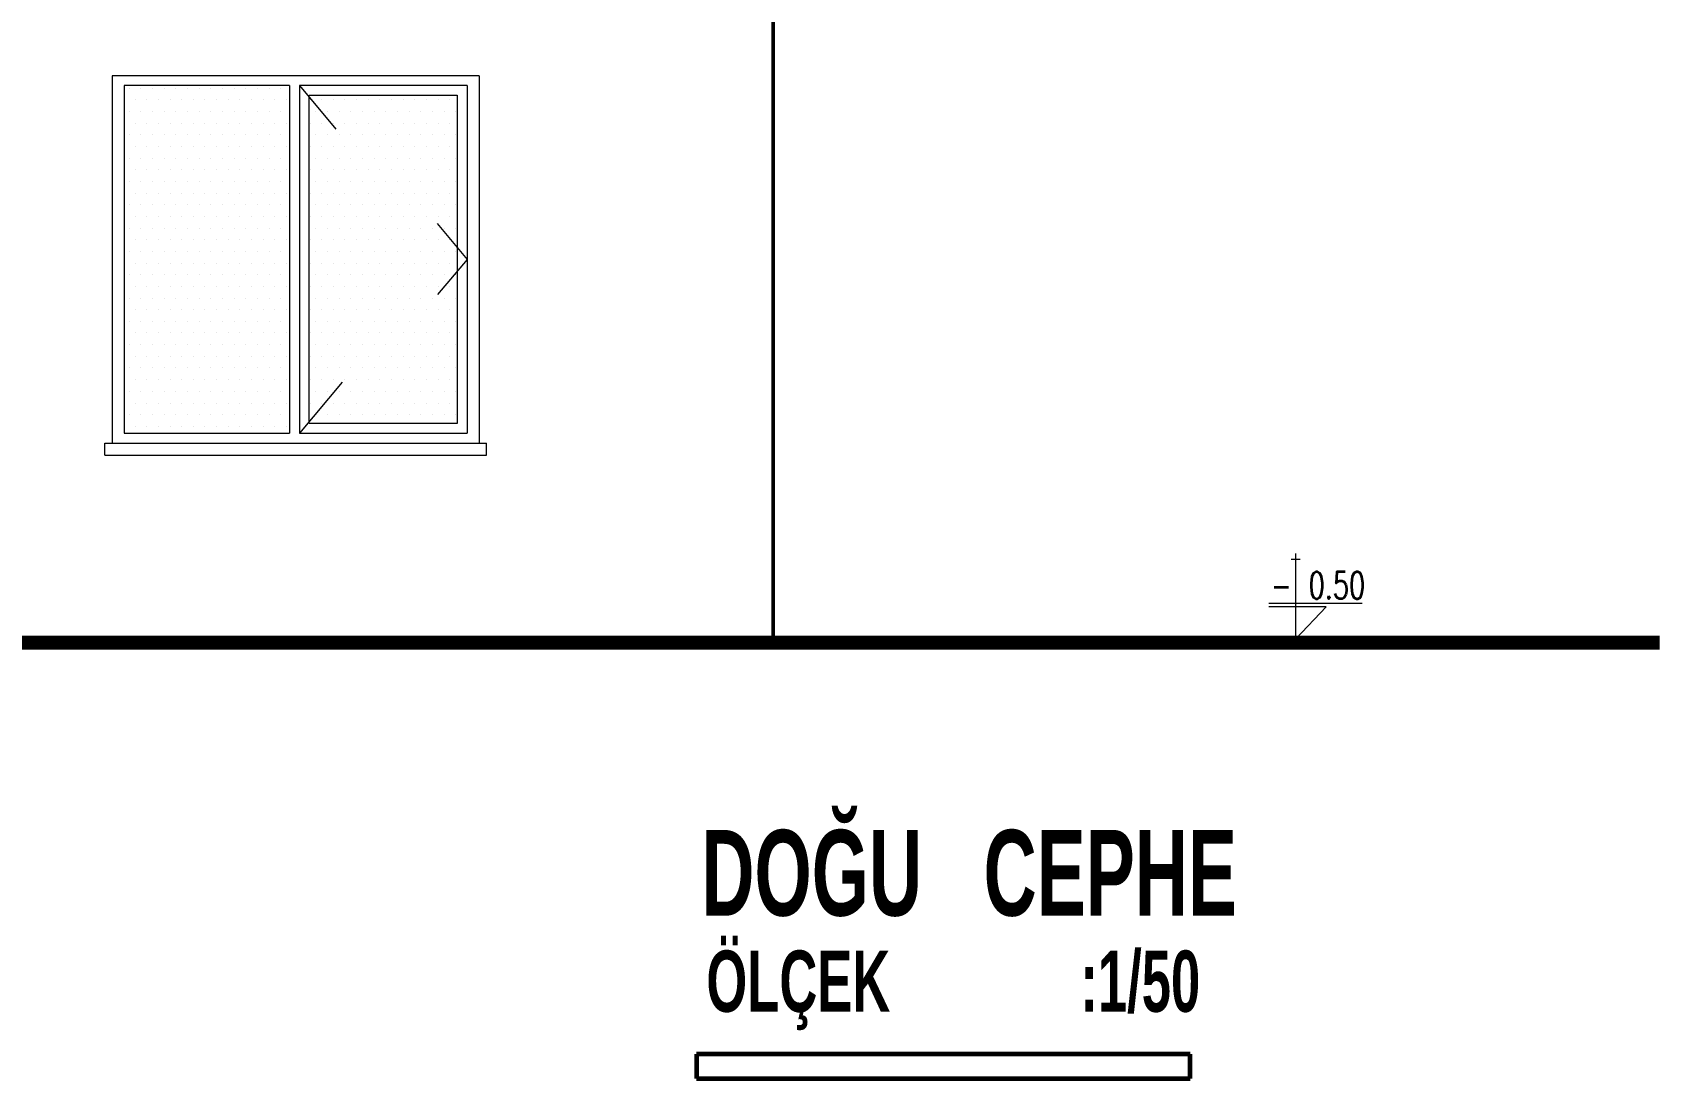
# Model space of a CAD drawing. Header units: millimetres. Extents: x 2016.56 to 2021.8, y 13721.83 to 13722.48.
# Drawn here: x 2020.6971 to 2020.83, y 13721.889 to 13721.9745 of the extents above; entities that cross this region are included whole.
import ezdxf

# ---------------------------------------------------------------- set-up
doc = ezdxf.new("R2010")
doc.units = ezdxf.units.MM
doc.linetypes.add('HIDDEN', pattern=[0.375, 0.25, -0.125])
doc.layers.get('0').update_dxf_attribs({"lineweight": 20})
for name, color, linetype, lineweight in [('0.5', 200, 'Continuous', 50), ('1.2', 120, 'Continuous', 120), ('DUVAR', 4, 'Continuous', 40), ('kolon', 5, 'Continuous', 60), ('TEFRİŞ', 11, 'Continuous', 9), ('TEXT', 7, 'Continuous', 20)]:
    doc.layers.add(name, color=color, linetype=linetype, lineweight=lineweight)
doc.styles.get("Standard").update_dxf_attribs({"font": 'txt.shx', "width": 0.7, "height": 11})
doc.styles.add('style1', font='swisscbo.ttf', dxfattribs={"width": 0.75, "height": 11})

msp = doc.modelspace()

# ---------------------------------------------------------------- linework, layer by layer
for p, q in [((2020.7036, 13721.97094), (2020.7036, 13721.94094)), ((2020.7336, 13721.97094), (2020.7036, 13721.97094)), ((2020.7336, 13721.97094), (2020.7336, 13721.94094)), ((2020.7181, 13721.97014), (2020.7046, 13721.97014)), ((2020.7046, 13721.97014), (2020.7046, 13721.94174)), ((2020.7181, 13721.97014), (2020.7181, 13721.94174)), ((2020.7326, 13721.97014), (2020.7189, 13721.97014)), ((2020.7189, 13721.97014), (2020.7189, 13721.94174)), ((2020.7197, 13721.96934), (2020.7318, 13721.96934)), ((2020.7197, 13721.94254), (2020.7197, 13721.96934)), ((2020.7318, 13721.96934), (2020.7318, 13721.94254)), ((2020.7326, 13721.97014), (2020.7326, 13721.94174)), ((2020.7318, 13721.94254), (2020.7197, 13721.94254)), ((2020.7046, 13721.94174), (2020.7181, 13721.94174)), ((2020.7189, 13721.94174), (2020.7326, 13721.94174)), ((2020.703, 13721.94094), (2020.7342, 13721.94094)), ((2020.703, 13721.93994), (2020.703, 13721.94094)), ((2020.703, 13721.93994), (2020.7342, 13721.93994)), ((2020.7342, 13721.93994), (2020.7342, 13721.94094))]:
    msp.add_line(p, q)
at = {"layer": '0.5'}
msp.add_line((2020.7576, 13722.39774), (2020.7576, 13721.92494), dxfattribs=at)
at = {"layer": '1.2'}
for p, q in [((2020.38872, 13721.92494), (2020.83002, 13721.92494)), ((2020.38872, 13721.92484), (2020.83002, 13721.92484)), ((2020.38872, 13721.92474), (2020.83002, 13721.92474)), ((2020.38872, 13721.92464), (2020.83002, 13721.92464)), ((2020.38872, 13721.92454), (2020.83002, 13721.92454)), ((2020.38872, 13721.92444), (2020.83002, 13721.92444)), ((2020.38872, 13721.92434), (2020.83002, 13721.92434))]:
    msp.add_line(p, q, dxfattribs=at)
at = {"layer": 'DUVAR'}
for p, q in [((2020.705, 13721.96993), (2020.705, 13721.96993)), ((2020.70595, 13721.96993), (2020.70595, 13721.96993)), ((2020.70691, 13721.96993), (2020.70691, 13721.96993)), ((2020.70786, 13721.96993), (2020.70786, 13721.96993)), ((2020.70881, 13721.96993), (2020.70881, 13721.96993)), ((2020.70976, 13721.96993), (2020.70976, 13721.96993)), ((2020.71072, 13721.96993), (2020.71072, 13721.96993)), ((2020.71167, 13721.96993), (2020.71167, 13721.96993)), ((2020.71262, 13721.96993), (2020.71262, 13721.96993)), ((2020.71357, 13721.96993), (2020.71357, 13721.96993)), ((2020.71453, 13721.96993), (2020.71453, 13721.96993)), ((2020.71548, 13721.96993), (2020.71548, 13721.96993)), ((2020.71643, 13721.96993), (2020.71643, 13721.96993)), ((2020.71738, 13721.96993), (2020.71738, 13721.96993)), ((2020.705, 13721.96802), (2020.705, 13721.96802)), ((2020.70548, 13721.96898), (2020.70548, 13721.96898)), ((2020.70595, 13721.96802), (2020.70595, 13721.96802)), ((2020.70643, 13721.96898), (2020.70643, 13721.96898)), ((2020.70691, 13721.96802), (2020.70691, 13721.96802)), ((2020.70738, 13721.96898), (2020.70738, 13721.96898)), ((2020.70786, 13721.96802), (2020.70786, 13721.96802)), ((2020.70834, 13721.96898), (2020.70834, 13721.96898)), ((2020.70881, 13721.96802), (2020.70881, 13721.96802)), ((2020.70929, 13721.96898), (2020.70929, 13721.96898)), ((2020.70976, 13721.96802), (2020.70976, 13721.96802)), ((2020.71024, 13721.96898), (2020.71024, 13721.96898)), ((2020.71072, 13721.96802), (2020.71072, 13721.96802)), ((2020.71119, 13721.96898), (2020.71119, 13721.96898)), ((2020.71167, 13721.96802), (2020.71167, 13721.96802)), ((2020.71215, 13721.96898), (2020.71215, 13721.96898)), ((2020.71262, 13721.96802), (2020.71262, 13721.96802)), ((2020.7131, 13721.96898), (2020.7131, 13721.96898)), ((2020.71357, 13721.96802), (2020.71357, 13721.96802)), ((2020.71405, 13721.96898), (2020.71405, 13721.96898)), ((2020.71453, 13721.96802), (2020.71453, 13721.96802)), ((2020.715, 13721.96898), (2020.715, 13721.96898)), ((2020.71548, 13721.96802), (2020.71548, 13721.96802)), ((2020.71596, 13721.96898), (2020.71596, 13721.96898)), ((2020.71643, 13721.96802), (2020.71643, 13721.96802)), ((2020.71691, 13721.96898), (2020.71691, 13721.96898)), ((2020.71738, 13721.96802), (2020.71738, 13721.96802)), ((2020.71786, 13721.96898), (2020.71786, 13721.96898)), ((2020.71977, 13721.96898), (2020.71977, 13721.96898)), ((2020.72024, 13721.96802), (2020.72024, 13721.96802)), ((2020.72072, 13721.96898), (2020.72072, 13721.96898)), ((2020.72119, 13721.96802), (2020.72119, 13721.96802)), ((2020.72167, 13721.96898), (2020.72167, 13721.96898)), ((2020.72215, 13721.96802), (2020.72215, 13721.96802)), ((2020.72262, 13721.96898), (2020.72262, 13721.96898)), ((2020.7231, 13721.96802), (2020.7231, 13721.96802)), ((2020.72358, 13721.96898), (2020.72358, 13721.96898)), ((2020.72405, 13721.96802), (2020.72405, 13721.96802)), ((2020.72453, 13721.96898), (2020.72453, 13721.96898)), ((2020.725, 13721.96802), (2020.725, 13721.96802)), ((2020.72548, 13721.96898), (2020.72548, 13721.96898)), ((2020.72596, 13721.96802), (2020.72596, 13721.96802)), ((2020.72643, 13721.96898), (2020.72643, 13721.96898)), ((2020.72691, 13721.96802), (2020.72691, 13721.96802)), ((2020.72739, 13721.96898), (2020.72739, 13721.96898)), ((2020.72786, 13721.96802), (2020.72786, 13721.96802)), ((2020.72834, 13721.96898), (2020.72834, 13721.96898)), ((2020.72881, 13721.96802), (2020.72881, 13721.96802)), ((2020.72929, 13721.96898), (2020.72929, 13721.96898)), ((2020.72977, 13721.96802), (2020.72977, 13721.96802)), ((2020.73024, 13721.96898), (2020.73024, 13721.96898)), ((2020.73072, 13721.96802), (2020.73072, 13721.96802)), ((2020.7312, 13721.96898), (2020.7312, 13721.96898)), ((2020.73167, 13721.96802), (2020.73167, 13721.96802)), ((2020.70548, 13721.96707), (2020.70548, 13721.96707)), ((2020.70643, 13721.96707), (2020.70643, 13721.96707)), ((2020.70738, 13721.96707), (2020.70738, 13721.96707)), ((2020.70834, 13721.96707), (2020.70834, 13721.96707)), ((2020.70929, 13721.96707), (2020.70929, 13721.96707)), ((2020.71024, 13721.96707), (2020.71024, 13721.96707)), ((2020.71119, 13721.96707), (2020.71119, 13721.96707)), ((2020.71215, 13721.96707), (2020.71215, 13721.96707)), ((2020.7131, 13721.96707), (2020.7131, 13721.96707)), ((2020.71405, 13721.96707), (2020.71405, 13721.96707)), ((2020.715, 13721.96707), (2020.715, 13721.96707)), ((2020.71596, 13721.96707), (2020.71596, 13721.96707)), ((2020.71691, 13721.96707), (2020.71691, 13721.96707)), ((2020.71786, 13721.96707), (2020.71786, 13721.96707)), ((2020.71977, 13721.96707), (2020.71977, 13721.96707)), ((2020.72072, 13721.96707), (2020.72072, 13721.96707)), ((2020.72167, 13721.96707), (2020.72167, 13721.96707)), ((2020.72262, 13721.96707), (2020.72262, 13721.96707)), ((2020.72358, 13721.96707), (2020.72358, 13721.96707)), ((2020.72453, 13721.96707), (2020.72453, 13721.96707)), ((2020.72548, 13721.96707), (2020.72548, 13721.96707)), ((2020.72643, 13721.96707), (2020.72643, 13721.96707)), ((2020.72739, 13721.96707), (2020.72739, 13721.96707)), ((2020.72834, 13721.96707), (2020.72834, 13721.96707)), ((2020.72929, 13721.96707), (2020.72929, 13721.96707)), ((2020.73024, 13721.96707), (2020.73024, 13721.96707)), ((2020.7312, 13721.96707), (2020.7312, 13721.96707)), ((2020.705, 13721.96612), (2020.705, 13721.96612)), ((2020.70548, 13721.96517), (2020.70548, 13721.96517)), ((2020.70595, 13721.96612), (2020.70595, 13721.96612)), ((2020.70643, 13721.96517), (2020.70643, 13721.96517)), ((2020.70691, 13721.96612), (2020.70691, 13721.96612)), ((2020.70738, 13721.96517), (2020.70738, 13721.96517)), ((2020.70786, 13721.96612), (2020.70786, 13721.96612)), ((2020.70834, 13721.96517), (2020.70834, 13721.96517)), ((2020.70881, 13721.96612), (2020.70881, 13721.96612)), ((2020.70929, 13721.96517), (2020.70929, 13721.96517)), ((2020.70976, 13721.96612), (2020.70976, 13721.96612)), ((2020.71024, 13721.96517), (2020.71024, 13721.96517)), ((2020.71072, 13721.96612), (2020.71072, 13721.96612)), ((2020.71119, 13721.96517), (2020.71119, 13721.96517)), ((2020.71167, 13721.96612), (2020.71167, 13721.96612)), ((2020.71215, 13721.96517), (2020.71215, 13721.96517)), ((2020.71262, 13721.96612), (2020.71262, 13721.96612)), ((2020.7131, 13721.96517), (2020.7131, 13721.96517)), ((2020.71357, 13721.96612), (2020.71357, 13721.96612)), ((2020.71405, 13721.96517), (2020.71405, 13721.96517)), ((2020.71453, 13721.96612), (2020.71453, 13721.96612)), ((2020.715, 13721.96517), (2020.715, 13721.96517)), ((2020.71548, 13721.96612), (2020.71548, 13721.96612)), ((2020.71596, 13721.96517), (2020.71596, 13721.96517)), ((2020.71643, 13721.96612), (2020.71643, 13721.96612)), ((2020.71691, 13721.96517), (2020.71691, 13721.96517)), ((2020.71738, 13721.96612), (2020.71738, 13721.96612)), ((2020.71786, 13721.96517), (2020.71786, 13721.96517)), ((2020.71977, 13721.96517), (2020.71977, 13721.96517)), ((2020.72024, 13721.96612), (2020.72024, 13721.96612)), ((2020.72072, 13721.96517), (2020.72072, 13721.96517)), ((2020.72119, 13721.96612), (2020.72119, 13721.96612)), ((2020.72167, 13721.96517), (2020.72167, 13721.96517)), ((2020.72215, 13721.96612), (2020.72215, 13721.96612)), ((2020.72262, 13721.96517), (2020.72262, 13721.96517)), ((2020.7231, 13721.96612), (2020.7231, 13721.96612)), ((2020.72358, 13721.96517), (2020.72358, 13721.96517)), ((2020.72405, 13721.96612), (2020.72405, 13721.96612)), ((2020.72453, 13721.96517), (2020.72453, 13721.96517)), ((2020.725, 13721.96612), (2020.725, 13721.96612)), ((2020.72548, 13721.96517), (2020.72548, 13721.96517)), ((2020.72596, 13721.96612), (2020.72596, 13721.96612)), ((2020.72643, 13721.96517), (2020.72643, 13721.96517)), ((2020.72691, 13721.96612), (2020.72691, 13721.96612)), ((2020.72739, 13721.96517), (2020.72739, 13721.96517)), ((2020.72786, 13721.96612), (2020.72786, 13721.96612)), ((2020.72834, 13721.96517), (2020.72834, 13721.96517)), ((2020.72881, 13721.96612), (2020.72881, 13721.96612)), ((2020.72929, 13721.96517), (2020.72929, 13721.96517)), ((2020.72977, 13721.96612), (2020.72977, 13721.96612)), ((2020.73024, 13721.96517), (2020.73024, 13721.96517)), ((2020.73072, 13721.96612), (2020.73072, 13721.96612)), ((2020.7312, 13721.96517), (2020.7312, 13721.96517)), ((2020.73167, 13721.96612), (2020.73167, 13721.96612)), ((2020.705, 13721.96421), (2020.705, 13721.96421)), ((2020.70595, 13721.96421), (2020.70595, 13721.96421)), ((2020.70691, 13721.96421), (2020.70691, 13721.96421)), ((2020.70786, 13721.96421), (2020.70786, 13721.96421)), ((2020.70881, 13721.96421), (2020.70881, 13721.96421)), ((2020.70976, 13721.96421), (2020.70976, 13721.96421)), ((2020.71072, 13721.96421), (2020.71072, 13721.96421)), ((2020.71167, 13721.96421), (2020.71167, 13721.96421)), ((2020.71262, 13721.96421), (2020.71262, 13721.96421)), ((2020.71357, 13721.96421), (2020.71357, 13721.96421)), ((2020.71453, 13721.96421), (2020.71453, 13721.96421)), ((2020.71548, 13721.96421), (2020.71548, 13721.96421)), ((2020.71643, 13721.96421), (2020.71643, 13721.96421)), ((2020.71738, 13721.96421), (2020.71738, 13721.96421)), ((2020.72024, 13721.96421), (2020.72024, 13721.96421)), ((2020.72119, 13721.96421), (2020.72119, 13721.96421)), ((2020.72215, 13721.96421), (2020.72215, 13721.96421)), ((2020.7231, 13721.96421), (2020.7231, 13721.96421)), ((2020.72405, 13721.96421), (2020.72405, 13721.96421)), ((2020.725, 13721.96421), (2020.725, 13721.96421)), ((2020.72596, 13721.96421), (2020.72596, 13721.96421)), ((2020.72691, 13721.96421), (2020.72691, 13721.96421)), ((2020.72786, 13721.96421), (2020.72786, 13721.96421)), ((2020.72881, 13721.96421), (2020.72881, 13721.96421)), ((2020.72977, 13721.96421), (2020.72977, 13721.96421)), ((2020.73072, 13721.96421), (2020.73072, 13721.96421)), ((2020.73167, 13721.96421), (2020.73167, 13721.96421)), ((2020.70548, 13721.96326), (2020.70548, 13721.96326)), ((2020.70643, 13721.96326), (2020.70643, 13721.96326)), ((2020.70738, 13721.96326), (2020.70738, 13721.96326)), ((2020.70834, 13721.96326), (2020.70834, 13721.96326)), ((2020.70929, 13721.96326), (2020.70929, 13721.96326)), ((2020.71024, 13721.96326), (2020.71024, 13721.96326)), ((2020.71119, 13721.96326), (2020.71119, 13721.96326)), ((2020.71215, 13721.96326), (2020.71215, 13721.96326)), ((2020.7131, 13721.96326), (2020.7131, 13721.96326)), ((2020.71405, 13721.96326), (2020.71405, 13721.96326)), ((2020.715, 13721.96326), (2020.715, 13721.96326)), ((2020.71596, 13721.96326), (2020.71596, 13721.96326)), ((2020.71691, 13721.96326), (2020.71691, 13721.96326)), ((2020.71786, 13721.96326), (2020.71786, 13721.96326)), ((2020.71977, 13721.96326), (2020.71977, 13721.96326)), ((2020.72072, 13721.96326), (2020.72072, 13721.96326)), ((2020.72167, 13721.96326), (2020.72167, 13721.96326)), ((2020.72262, 13721.96326), (2020.72262, 13721.96326)), ((2020.72358, 13721.96326), (2020.72358, 13721.96326)), ((2020.72453, 13721.96326), (2020.72453, 13721.96326)), ((2020.72548, 13721.96326), (2020.72548, 13721.96326)), ((2020.72643, 13721.96326), (2020.72643, 13721.96326)), ((2020.72739, 13721.96326), (2020.72739, 13721.96326)), ((2020.72834, 13721.96326), (2020.72834, 13721.96326)), ((2020.72929, 13721.96326), (2020.72929, 13721.96326)), ((2020.73024, 13721.96326), (2020.73024, 13721.96326)), ((2020.7312, 13721.96326), (2020.7312, 13721.96326)), ((2020.705, 13721.96231), (2020.705, 13721.96231)), ((2020.70548, 13721.96136), (2020.70548, 13721.96136)), ((2020.70595, 13721.96231), (2020.70595, 13721.96231)), ((2020.70643, 13721.96136), (2020.70643, 13721.96136)), ((2020.70691, 13721.96231), (2020.70691, 13721.96231)), ((2020.70738, 13721.96136), (2020.70738, 13721.96136)), ((2020.70786, 13721.96231), (2020.70786, 13721.96231)), ((2020.70834, 13721.96136), (2020.70834, 13721.96136)), ((2020.70881, 13721.96231), (2020.70881, 13721.96231)), ((2020.70929, 13721.96136), (2020.70929, 13721.96136)), ((2020.70976, 13721.96231), (2020.70976, 13721.96231)), ((2020.71024, 13721.96136), (2020.71024, 13721.96136)), ((2020.71072, 13721.96231), (2020.71072, 13721.96231)), ((2020.71119, 13721.96136), (2020.71119, 13721.96136)), ((2020.71167, 13721.96231), (2020.71167, 13721.96231)), ((2020.71215, 13721.96136), (2020.71215, 13721.96136)), ((2020.71262, 13721.96231), (2020.71262, 13721.96231)), ((2020.7131, 13721.96136), (2020.7131, 13721.96136)), ((2020.71357, 13721.96231), (2020.71357, 13721.96231)), ((2020.71405, 13721.96136), (2020.71405, 13721.96136)), ((2020.71453, 13721.96231), (2020.71453, 13721.96231)), ((2020.715, 13721.96136), (2020.715, 13721.96136)), ((2020.71548, 13721.96231), (2020.71548, 13721.96231)), ((2020.71596, 13721.96136), (2020.71596, 13721.96136)), ((2020.71643, 13721.96231), (2020.71643, 13721.96231)), ((2020.71691, 13721.96136), (2020.71691, 13721.96136)), ((2020.71738, 13721.96231), (2020.71738, 13721.96231)), ((2020.71786, 13721.96136), (2020.71786, 13721.96136)), ((2020.71977, 13721.96136), (2020.71977, 13721.96136)), ((2020.72024, 13721.96231), (2020.72024, 13721.96231)), ((2020.72072, 13721.96136), (2020.72072, 13721.96136)), ((2020.72119, 13721.96231), (2020.72119, 13721.96231)), ((2020.72167, 13721.96136), (2020.72167, 13721.96136)), ((2020.72215, 13721.96231), (2020.72215, 13721.96231)), ((2020.72262, 13721.96136), (2020.72262, 13721.96136)), ((2020.7231, 13721.96231), (2020.7231, 13721.96231)), ((2020.72358, 13721.96136), (2020.72358, 13721.96136)), ((2020.72405, 13721.96231), (2020.72405, 13721.96231)), ((2020.72453, 13721.96136), (2020.72453, 13721.96136)), ((2020.725, 13721.96231), (2020.725, 13721.96231)), ((2020.72548, 13721.96136), (2020.72548, 13721.96136)), ((2020.72596, 13721.96231), (2020.72596, 13721.96231)), ((2020.72643, 13721.96136), (2020.72643, 13721.96136)), ((2020.72691, 13721.96231), (2020.72691, 13721.96231)), ((2020.72739, 13721.96136), (2020.72739, 13721.96136)), ((2020.72786, 13721.96231), (2020.72786, 13721.96231)), ((2020.72834, 13721.96136), (2020.72834, 13721.96136)), ((2020.72881, 13721.96231), (2020.72881, 13721.96231)), ((2020.72929, 13721.96136), (2020.72929, 13721.96136)), ((2020.72977, 13721.96231), (2020.72977, 13721.96231)), ((2020.73024, 13721.96136), (2020.73024, 13721.96136)), ((2020.73072, 13721.96231), (2020.73072, 13721.96231)), ((2020.7312, 13721.96136), (2020.7312, 13721.96136)), ((2020.73167, 13721.96231), (2020.73167, 13721.96231)), ((2020.705, 13721.9604), (2020.705, 13721.9604)), ((2020.70595, 13721.9604), (2020.70595, 13721.9604)), ((2020.70691, 13721.9604), (2020.70691, 13721.9604)), ((2020.70786, 13721.9604), (2020.70786, 13721.9604)), ((2020.70881, 13721.9604), (2020.70881, 13721.9604)), ((2020.70976, 13721.9604), (2020.70976, 13721.9604)), ((2020.71072, 13721.9604), (2020.71072, 13721.9604)), ((2020.71167, 13721.9604), (2020.71167, 13721.9604)), ((2020.71262, 13721.9604), (2020.71262, 13721.9604)), ((2020.71357, 13721.9604), (2020.71357, 13721.9604)), ((2020.71453, 13721.9604), (2020.71453, 13721.9604)), ((2020.71548, 13721.9604), (2020.71548, 13721.9604)), ((2020.71643, 13721.9604), (2020.71643, 13721.9604)), ((2020.71738, 13721.9604), (2020.71738, 13721.9604)), ((2020.72024, 13721.9604), (2020.72024, 13721.9604)), ((2020.72119, 13721.9604), (2020.72119, 13721.9604)), ((2020.72215, 13721.9604), (2020.72215, 13721.9604)), ((2020.7231, 13721.9604), (2020.7231, 13721.9604)), ((2020.72405, 13721.9604), (2020.72405, 13721.9604)), ((2020.725, 13721.9604), (2020.725, 13721.9604)), ((2020.72596, 13721.9604), (2020.72596, 13721.9604)), ((2020.72691, 13721.9604), (2020.72691, 13721.9604)), ((2020.72786, 13721.9604), (2020.72786, 13721.9604)), ((2020.72881, 13721.9604), (2020.72881, 13721.9604)), ((2020.72977, 13721.9604), (2020.72977, 13721.9604)), ((2020.73072, 13721.9604), (2020.73072, 13721.9604)), ((2020.73167, 13721.9604), (2020.73167, 13721.9604)), ((2020.705, 13721.9585), (2020.705, 13721.9585)), ((2020.70548, 13721.95945), (2020.70548, 13721.95945)), ((2020.70595, 13721.9585), (2020.70595, 13721.9585)), ((2020.70643, 13721.95945), (2020.70643, 13721.95945)), ((2020.70691, 13721.9585), (2020.70691, 13721.9585)), ((2020.70738, 13721.95945), (2020.70738, 13721.95945)), ((2020.70786, 13721.9585), (2020.70786, 13721.9585)), ((2020.70834, 13721.95945), (2020.70834, 13721.95945)), ((2020.70881, 13721.9585), (2020.70881, 13721.9585)), ((2020.70929, 13721.95945), (2020.70929, 13721.95945)), ((2020.70976, 13721.9585), (2020.70976, 13721.9585)), ((2020.71024, 13721.95945), (2020.71024, 13721.95945)), ((2020.71072, 13721.9585), (2020.71072, 13721.9585)), ((2020.71119, 13721.95945), (2020.71119, 13721.95945)), ((2020.71167, 13721.9585), (2020.71167, 13721.9585)), ((2020.71215, 13721.95945), (2020.71215, 13721.95945)), ((2020.71262, 13721.9585), (2020.71262, 13721.9585)), ((2020.7131, 13721.95945), (2020.7131, 13721.95945)), ((2020.71357, 13721.9585), (2020.71357, 13721.9585)), ((2020.71405, 13721.95945), (2020.71405, 13721.95945)), ((2020.71453, 13721.9585), (2020.71453, 13721.9585)), ((2020.715, 13721.95945), (2020.715, 13721.95945)), ((2020.71548, 13721.9585), (2020.71548, 13721.9585)), ((2020.71596, 13721.95945), (2020.71596, 13721.95945)), ((2020.71643, 13721.9585), (2020.71643, 13721.9585)), ((2020.71691, 13721.95945), (2020.71691, 13721.95945)), ((2020.71738, 13721.9585), (2020.71738, 13721.9585)), ((2020.71786, 13721.95945), (2020.71786, 13721.95945)), ((2020.71977, 13721.95945), (2020.71977, 13721.95945)), ((2020.72024, 13721.9585), (2020.72024, 13721.9585)), ((2020.72072, 13721.95945), (2020.72072, 13721.95945)), ((2020.72119, 13721.9585), (2020.72119, 13721.9585)), ((2020.72167, 13721.95945), (2020.72167, 13721.95945)), ((2020.72215, 13721.9585), (2020.72215, 13721.9585)), ((2020.72262, 13721.95945), (2020.72262, 13721.95945)), ((2020.7231, 13721.9585), (2020.7231, 13721.9585)), ((2020.72358, 13721.95945), (2020.72358, 13721.95945)), ((2020.72405, 13721.9585), (2020.72405, 13721.9585)), ((2020.72453, 13721.95945), (2020.72453, 13721.95945)), ((2020.725, 13721.9585), (2020.725, 13721.9585)), ((2020.72548, 13721.95945), (2020.72548, 13721.95945)), ((2020.72596, 13721.9585), (2020.72596, 13721.9585)), ((2020.72643, 13721.95945), (2020.72643, 13721.95945)), ((2020.72691, 13721.9585), (2020.72691, 13721.9585)), ((2020.72739, 13721.95945), (2020.72739, 13721.95945)), ((2020.72786, 13721.9585), (2020.72786, 13721.9585)), ((2020.72834, 13721.95945), (2020.72834, 13721.95945)), ((2020.72881, 13721.9585), (2020.72881, 13721.9585)), ((2020.72929, 13721.95945), (2020.72929, 13721.95945)), ((2020.72977, 13721.9585), (2020.72977, 13721.9585)), ((2020.73024, 13721.95945), (2020.73024, 13721.95945)), ((2020.73072, 13721.9585), (2020.73072, 13721.9585)), ((2020.7312, 13721.95945), (2020.7312, 13721.95945)), ((2020.73167, 13721.9585), (2020.73167, 13721.9585)), ((2020.70548, 13721.95755), (2020.70548, 13721.95755)), ((2020.70643, 13721.95755), (2020.70643, 13721.95755)), ((2020.70738, 13721.95755), (2020.70738, 13721.95755)), ((2020.70834, 13721.95755), (2020.70834, 13721.95755)), ((2020.70929, 13721.95755), (2020.70929, 13721.95755)), ((2020.71024, 13721.95755), (2020.71024, 13721.95755)), ((2020.71119, 13721.95755), (2020.71119, 13721.95755)), ((2020.71215, 13721.95755), (2020.71215, 13721.95755)), ((2020.7131, 13721.95755), (2020.7131, 13721.95755)), ((2020.71405, 13721.95755), (2020.71405, 13721.95755)), ((2020.715, 13721.95755), (2020.715, 13721.95755)), ((2020.71596, 13721.95755), (2020.71596, 13721.95755)), ((2020.71691, 13721.95755), (2020.71691, 13721.95755)), ((2020.71786, 13721.95755), (2020.71786, 13721.95755)), ((2020.71977, 13721.95755), (2020.71977, 13721.95755)), ((2020.72072, 13721.95755), (2020.72072, 13721.95755)), ((2020.72167, 13721.95755), (2020.72167, 13721.95755)), ((2020.72262, 13721.95755), (2020.72262, 13721.95755)), ((2020.72358, 13721.95755), (2020.72358, 13721.95755)), ((2020.72453, 13721.95755), (2020.72453, 13721.95755)), ((2020.72548, 13721.95755), (2020.72548, 13721.95755)), ((2020.72643, 13721.95755), (2020.72643, 13721.95755)), ((2020.72739, 13721.95755), (2020.72739, 13721.95755)), ((2020.72834, 13721.95755), (2020.72834, 13721.95755)), ((2020.72929, 13721.95755), (2020.72929, 13721.95755)), ((2020.73024, 13721.95755), (2020.73024, 13721.95755)), ((2020.7312, 13721.95755), (2020.7312, 13721.95755)), ((2020.705, 13721.95659), (2020.705, 13721.95659)), ((2020.70595, 13721.95659), (2020.70595, 13721.95659)), ((2020.70691, 13721.95659), (2020.70691, 13721.95659)), ((2020.70786, 13721.95659), (2020.70786, 13721.95659)), ((2020.70881, 13721.95659), (2020.70881, 13721.95659)), ((2020.70976, 13721.95659), (2020.70976, 13721.95659)), ((2020.71072, 13721.95659), (2020.71072, 13721.95659)), ((2020.71167, 13721.95659), (2020.71167, 13721.95659)), ((2020.71262, 13721.95659), (2020.71262, 13721.95659)), ((2020.71357, 13721.95659), (2020.71357, 13721.95659)), ((2020.71453, 13721.95659), (2020.71453, 13721.95659)), ((2020.71548, 13721.95659), (2020.71548, 13721.95659)), ((2020.71643, 13721.95659), (2020.71643, 13721.95659)), ((2020.71738, 13721.95659), (2020.71738, 13721.95659)), ((2020.72024, 13721.95659), (2020.72024, 13721.95659)), ((2020.72119, 13721.95659), (2020.72119, 13721.95659)), ((2020.72215, 13721.95659), (2020.72215, 13721.95659)), ((2020.7231, 13721.95659), (2020.7231, 13721.95659)), ((2020.72405, 13721.95659), (2020.72405, 13721.95659)), ((2020.725, 13721.95659), (2020.725, 13721.95659)), ((2020.72596, 13721.95659), (2020.72596, 13721.95659)), ((2020.72691, 13721.95659), (2020.72691, 13721.95659)), ((2020.72786, 13721.95659), (2020.72786, 13721.95659)), ((2020.72881, 13721.95659), (2020.72881, 13721.95659)), ((2020.72977, 13721.95659), (2020.72977, 13721.95659)), ((2020.73072, 13721.95659), (2020.73072, 13721.95659)), ((2020.73167, 13721.95659), (2020.73167, 13721.95659)), ((2020.705, 13721.95469), (2020.705, 13721.95469)), ((2020.70548, 13721.95564), (2020.70548, 13721.95564)), ((2020.70595, 13721.95469), (2020.70595, 13721.95469)), ((2020.70643, 13721.95564), (2020.70643, 13721.95564)), ((2020.70691, 13721.95469), (2020.70691, 13721.95469)), ((2020.70738, 13721.95564), (2020.70738, 13721.95564)), ((2020.70786, 13721.95469), (2020.70786, 13721.95469)), ((2020.70834, 13721.95564), (2020.70834, 13721.95564)), ((2020.70881, 13721.95469), (2020.70881, 13721.95469)), ((2020.70929, 13721.95564), (2020.70929, 13721.95564)), ((2020.70976, 13721.95469), (2020.70976, 13721.95469)), ((2020.71024, 13721.95564), (2020.71024, 13721.95564)), ((2020.71072, 13721.95469), (2020.71072, 13721.95469)), ((2020.71119, 13721.95564), (2020.71119, 13721.95564)), ((2020.71167, 13721.95469), (2020.71167, 13721.95469)), ((2020.71215, 13721.95564), (2020.71215, 13721.95564)), ((2020.71262, 13721.95469), (2020.71262, 13721.95469)), ((2020.7131, 13721.95564), (2020.7131, 13721.95564)), ((2020.71357, 13721.95469), (2020.71357, 13721.95469)), ((2020.71405, 13721.95564), (2020.71405, 13721.95564)), ((2020.71453, 13721.95469), (2020.71453, 13721.95469)), ((2020.715, 13721.95564), (2020.715, 13721.95564)), ((2020.71548, 13721.95469), (2020.71548, 13721.95469)), ((2020.71596, 13721.95564), (2020.71596, 13721.95564)), ((2020.71643, 13721.95469), (2020.71643, 13721.95469)), ((2020.71691, 13721.95564), (2020.71691, 13721.95564)), ((2020.71738, 13721.95469), (2020.71738, 13721.95469)), ((2020.71786, 13721.95564), (2020.71786, 13721.95564)), ((2020.71977, 13721.95564), (2020.71977, 13721.95564)), ((2020.72024, 13721.95469), (2020.72024, 13721.95469)), ((2020.72072, 13721.95564), (2020.72072, 13721.95564)), ((2020.72119, 13721.95469), (2020.72119, 13721.95469)), ((2020.72167, 13721.95564), (2020.72167, 13721.95564)), ((2020.72215, 13721.95469), (2020.72215, 13721.95469)), ((2020.72262, 13721.95564), (2020.72262, 13721.95564)), ((2020.7231, 13721.95469), (2020.7231, 13721.95469)), ((2020.72358, 13721.95564), (2020.72358, 13721.95564)), ((2020.72405, 13721.95469), (2020.72405, 13721.95469)), ((2020.72453, 13721.95564), (2020.72453, 13721.95564)), ((2020.725, 13721.95469), (2020.725, 13721.95469)), ((2020.72548, 13721.95564), (2020.72548, 13721.95564)), ((2020.72596, 13721.95469), (2020.72596, 13721.95469)), ((2020.72643, 13721.95564), (2020.72643, 13721.95564)), ((2020.72691, 13721.95469), (2020.72691, 13721.95469)), ((2020.72739, 13721.95564), (2020.72739, 13721.95564)), ((2020.72786, 13721.95469), (2020.72786, 13721.95469)), ((2020.72834, 13721.95564), (2020.72834, 13721.95564)), ((2020.72881, 13721.95469), (2020.72881, 13721.95469)), ((2020.72929, 13721.95564), (2020.72929, 13721.95564)), ((2020.72977, 13721.95469), (2020.72977, 13721.95469)), ((2020.73024, 13721.95564), (2020.73024, 13721.95564)), ((2020.73072, 13721.95469), (2020.73072, 13721.95469)), ((2020.7312, 13721.95564), (2020.7312, 13721.95564)), ((2020.73167, 13721.95469), (2020.73167, 13721.95469)), ((2020.70548, 13721.95374), (2020.70548, 13721.95374)), ((2020.70643, 13721.95374), (2020.70643, 13721.95374)), ((2020.70738, 13721.95374), (2020.70738, 13721.95374)), ((2020.70834, 13721.95374), (2020.70834, 13721.95374)), ((2020.70929, 13721.95374), (2020.70929, 13721.95374)), ((2020.71024, 13721.95374), (2020.71024, 13721.95374)), ((2020.71119, 13721.95374), (2020.71119, 13721.95374)), ((2020.71215, 13721.95374), (2020.71215, 13721.95374)), ((2020.7131, 13721.95374), (2020.7131, 13721.95374)), ((2020.71405, 13721.95374), (2020.71405, 13721.95374)), ((2020.715, 13721.95374), (2020.715, 13721.95374)), ((2020.71596, 13721.95374), (2020.71596, 13721.95374)), ((2020.71691, 13721.95374), (2020.71691, 13721.95374)), ((2020.71786, 13721.95374), (2020.71786, 13721.95374)), ((2020.71977, 13721.95374), (2020.71977, 13721.95374)), ((2020.72072, 13721.95374), (2020.72072, 13721.95374)), ((2020.72167, 13721.95374), (2020.72167, 13721.95374)), ((2020.72262, 13721.95374), (2020.72262, 13721.95374)), ((2020.72358, 13721.95374), (2020.72358, 13721.95374)), ((2020.72453, 13721.95374), (2020.72453, 13721.95374)), ((2020.72548, 13721.95374), (2020.72548, 13721.95374)), ((2020.72643, 13721.95374), (2020.72643, 13721.95374)), ((2020.72739, 13721.95374), (2020.72739, 13721.95374)), ((2020.72834, 13721.95374), (2020.72834, 13721.95374)), ((2020.72929, 13721.95374), (2020.72929, 13721.95374)), ((2020.73024, 13721.95374), (2020.73024, 13721.95374)), ((2020.7312, 13721.95374), (2020.7312, 13721.95374)), ((2020.705, 13721.95278), (2020.705, 13721.95278)), ((2020.70548, 13721.95183), (2020.70548, 13721.95183)), ((2020.70595, 13721.95278), (2020.70595, 13721.95278)), ((2020.70643, 13721.95183), (2020.70643, 13721.95183)), ((2020.70691, 13721.95278), (2020.70691, 13721.95278)), ((2020.70738, 13721.95183), (2020.70738, 13721.95183)), ((2020.70786, 13721.95278), (2020.70786, 13721.95278)), ((2020.70834, 13721.95183), (2020.70834, 13721.95183)), ((2020.70881, 13721.95278), (2020.70881, 13721.95278)), ((2020.70929, 13721.95183), (2020.70929, 13721.95183)), ((2020.70976, 13721.95278), (2020.70976, 13721.95278)), ((2020.71024, 13721.95183), (2020.71024, 13721.95183)), ((2020.71072, 13721.95278), (2020.71072, 13721.95278)), ((2020.71119, 13721.95183), (2020.71119, 13721.95183)), ((2020.71167, 13721.95278), (2020.71167, 13721.95278)), ((2020.71215, 13721.95183), (2020.71215, 13721.95183)), ((2020.71262, 13721.95278), (2020.71262, 13721.95278)), ((2020.7131, 13721.95183), (2020.7131, 13721.95183)), ((2020.71357, 13721.95278), (2020.71357, 13721.95278)), ((2020.71405, 13721.95183), (2020.71405, 13721.95183)), ((2020.71453, 13721.95278), (2020.71453, 13721.95278)), ((2020.715, 13721.95183), (2020.715, 13721.95183)), ((2020.71548, 13721.95278), (2020.71548, 13721.95278)), ((2020.71596, 13721.95183), (2020.71596, 13721.95183)), ((2020.71643, 13721.95278), (2020.71643, 13721.95278)), ((2020.71691, 13721.95183), (2020.71691, 13721.95183)), ((2020.71738, 13721.95278), (2020.71738, 13721.95278)), ((2020.71786, 13721.95183), (2020.71786, 13721.95183)), ((2020.71977, 13721.95183), (2020.71977, 13721.95183)), ((2020.72024, 13721.95278), (2020.72024, 13721.95278)), ((2020.72072, 13721.95183), (2020.72072, 13721.95183)), ((2020.72119, 13721.95278), (2020.72119, 13721.95278)), ((2020.72167, 13721.95183), (2020.72167, 13721.95183)), ((2020.72215, 13721.95278), (2020.72215, 13721.95278)), ((2020.72262, 13721.95183), (2020.72262, 13721.95183)), ((2020.7231, 13721.95278), (2020.7231, 13721.95278)), ((2020.72358, 13721.95183), (2020.72358, 13721.95183)), ((2020.72405, 13721.95278), (2020.72405, 13721.95278)), ((2020.72453, 13721.95183), (2020.72453, 13721.95183)), ((2020.725, 13721.95278), (2020.725, 13721.95278)), ((2020.72548, 13721.95183), (2020.72548, 13721.95183)), ((2020.72596, 13721.95278), (2020.72596, 13721.95278)), ((2020.72643, 13721.95183), (2020.72643, 13721.95183)), ((2020.72691, 13721.95278), (2020.72691, 13721.95278)), ((2020.72739, 13721.95183), (2020.72739, 13721.95183)), ((2020.72786, 13721.95278), (2020.72786, 13721.95278)), ((2020.72834, 13721.95183), (2020.72834, 13721.95183)), ((2020.72881, 13721.95278), (2020.72881, 13721.95278)), ((2020.72929, 13721.95183), (2020.72929, 13721.95183)), ((2020.72977, 13721.95278), (2020.72977, 13721.95278)), ((2020.73024, 13721.95183), (2020.73024, 13721.95183)), ((2020.73072, 13721.95278), (2020.73072, 13721.95278)), ((2020.7312, 13721.95183), (2020.7312, 13721.95183)), ((2020.73167, 13721.95278), (2020.73167, 13721.95278)), ((2020.705, 13721.95088), (2020.705, 13721.95088)), ((2020.70595, 13721.95088), (2020.70595, 13721.95088)), ((2020.70691, 13721.95088), (2020.70691, 13721.95088)), ((2020.70786, 13721.95088), (2020.70786, 13721.95088)), ((2020.70881, 13721.95088), (2020.70881, 13721.95088)), ((2020.70976, 13721.95088), (2020.70976, 13721.95088)), ((2020.71072, 13721.95088), (2020.71072, 13721.95088)), ((2020.71167, 13721.95088), (2020.71167, 13721.95088)), ((2020.71262, 13721.95088), (2020.71262, 13721.95088)), ((2020.71357, 13721.95088), (2020.71357, 13721.95088)), ((2020.71453, 13721.95088), (2020.71453, 13721.95088)), ((2020.71548, 13721.95088), (2020.71548, 13721.95088)), ((2020.71643, 13721.95088), (2020.71643, 13721.95088)), ((2020.71738, 13721.95088), (2020.71738, 13721.95088)), ((2020.72024, 13721.95088), (2020.72024, 13721.95088)), ((2020.72119, 13721.95088), (2020.72119, 13721.95088)), ((2020.72215, 13721.95088), (2020.72215, 13721.95088)), ((2020.7231, 13721.95088), (2020.7231, 13721.95088)), ((2020.72405, 13721.95088), (2020.72405, 13721.95088)), ((2020.725, 13721.95088), (2020.725, 13721.95088)), ((2020.72596, 13721.95088), (2020.72596, 13721.95088)), ((2020.72691, 13721.95088), (2020.72691, 13721.95088)), ((2020.72786, 13721.95088), (2020.72786, 13721.95088)), ((2020.72881, 13721.95088), (2020.72881, 13721.95088)), ((2020.72977, 13721.95088), (2020.72977, 13721.95088)), ((2020.73072, 13721.95088), (2020.73072, 13721.95088)), ((2020.73167, 13721.95088), (2020.73167, 13721.95088)), ((2020.70548, 13721.94993), (2020.70548, 13721.94993)), ((2020.70643, 13721.94993), (2020.70643, 13721.94993)), ((2020.70738, 13721.94993), (2020.70738, 13721.94993)), ((2020.70834, 13721.94993), (2020.70834, 13721.94993)), ((2020.70929, 13721.94993), (2020.70929, 13721.94993)), ((2020.71024, 13721.94993), (2020.71024, 13721.94993)), ((2020.71119, 13721.94993), (2020.71119, 13721.94993)), ((2020.71215, 13721.94993), (2020.71215, 13721.94993)), ((2020.7131, 13721.94993), (2020.7131, 13721.94993)), ((2020.71405, 13721.94993), (2020.71405, 13721.94993)), ((2020.715, 13721.94993), (2020.715, 13721.94993)), ((2020.71596, 13721.94993), (2020.71596, 13721.94993)), ((2020.71691, 13721.94993), (2020.71691, 13721.94993)), ((2020.71786, 13721.94993), (2020.71786, 13721.94993)), ((2020.71977, 13721.94993), (2020.71977, 13721.94993)), ((2020.72072, 13721.94993), (2020.72072, 13721.94993)), ((2020.72167, 13721.94993), (2020.72167, 13721.94993)), ((2020.72262, 13721.94993), (2020.72262, 13721.94993)), ((2020.72358, 13721.94993), (2020.72358, 13721.94993)), ((2020.72453, 13721.94993), (2020.72453, 13721.94993)), ((2020.72548, 13721.94993), (2020.72548, 13721.94993)), ((2020.72643, 13721.94993), (2020.72643, 13721.94993)), ((2020.72739, 13721.94993), (2020.72739, 13721.94993)), ((2020.72834, 13721.94993), (2020.72834, 13721.94993)), ((2020.72929, 13721.94993), (2020.72929, 13721.94993)), ((2020.73024, 13721.94993), (2020.73024, 13721.94993)), ((2020.7312, 13721.94993), (2020.7312, 13721.94993)), ((2020.705, 13721.94897), (2020.705, 13721.94897)), ((2020.70548, 13721.94802), (2020.70548, 13721.94802)), ((2020.70595, 13721.94897), (2020.70595, 13721.94897)), ((2020.70643, 13721.94802), (2020.70643, 13721.94802)), ((2020.70691, 13721.94897), (2020.70691, 13721.94897)), ((2020.70738, 13721.94802), (2020.70738, 13721.94802)), ((2020.70786, 13721.94897), (2020.70786, 13721.94897)), ((2020.70834, 13721.94802), (2020.70834, 13721.94802)), ((2020.70881, 13721.94897), (2020.70881, 13721.94897)), ((2020.70929, 13721.94802), (2020.70929, 13721.94802)), ((2020.70976, 13721.94897), (2020.70976, 13721.94897)), ((2020.71024, 13721.94802), (2020.71024, 13721.94802)), ((2020.71072, 13721.94897), (2020.71072, 13721.94897)), ((2020.71119, 13721.94802), (2020.71119, 13721.94802)), ((2020.71167, 13721.94897), (2020.71167, 13721.94897)), ((2020.71215, 13721.94802), (2020.71215, 13721.94802)), ((2020.71262, 13721.94897), (2020.71262, 13721.94897)), ((2020.7131, 13721.94802), (2020.7131, 13721.94802)), ((2020.71357, 13721.94897), (2020.71357, 13721.94897)), ((2020.71405, 13721.94802), (2020.71405, 13721.94802)), ((2020.71453, 13721.94897), (2020.71453, 13721.94897)), ((2020.715, 13721.94802), (2020.715, 13721.94802)), ((2020.71548, 13721.94897), (2020.71548, 13721.94897)), ((2020.71596, 13721.94802), (2020.71596, 13721.94802)), ((2020.71643, 13721.94897), (2020.71643, 13721.94897)), ((2020.71691, 13721.94802), (2020.71691, 13721.94802)), ((2020.71738, 13721.94897), (2020.71738, 13721.94897)), ((2020.71786, 13721.94802), (2020.71786, 13721.94802)), ((2020.71977, 13721.94802), (2020.71977, 13721.94802)), ((2020.72024, 13721.94897), (2020.72024, 13721.94897)), ((2020.72072, 13721.94802), (2020.72072, 13721.94802)), ((2020.72119, 13721.94897), (2020.72119, 13721.94897)), ((2020.72167, 13721.94802), (2020.72167, 13721.94802)), ((2020.72215, 13721.94897), (2020.72215, 13721.94897)), ((2020.72262, 13721.94802), (2020.72262, 13721.94802)), ((2020.7231, 13721.94897), (2020.7231, 13721.94897)), ((2020.72358, 13721.94802), (2020.72358, 13721.94802)), ((2020.72405, 13721.94897), (2020.72405, 13721.94897)), ((2020.72453, 13721.94802), (2020.72453, 13721.94802)), ((2020.725, 13721.94897), (2020.725, 13721.94897)), ((2020.72548, 13721.94802), (2020.72548, 13721.94802)), ((2020.72596, 13721.94897), (2020.72596, 13721.94897)), ((2020.72643, 13721.94802), (2020.72643, 13721.94802)), ((2020.72691, 13721.94897), (2020.72691, 13721.94897)), ((2020.72739, 13721.94802), (2020.72739, 13721.94802)), ((2020.72786, 13721.94897), (2020.72786, 13721.94897)), ((2020.72834, 13721.94802), (2020.72834, 13721.94802)), ((2020.72881, 13721.94897), (2020.72881, 13721.94897)), ((2020.72929, 13721.94802), (2020.72929, 13721.94802)), ((2020.72977, 13721.94897), (2020.72977, 13721.94897)), ((2020.73024, 13721.94802), (2020.73024, 13721.94802)), ((2020.73072, 13721.94897), (2020.73072, 13721.94897)), ((2020.7312, 13721.94802), (2020.7312, 13721.94802)), ((2020.73167, 13721.94897), (2020.73167, 13721.94897)), ((2020.705, 13721.94707), (2020.705, 13721.94707)), ((2020.70595, 13721.94707), (2020.70595, 13721.94707)), ((2020.70691, 13721.94707), (2020.70691, 13721.94707)), ((2020.70786, 13721.94707), (2020.70786, 13721.94707)), ((2020.70881, 13721.94707), (2020.70881, 13721.94707)), ((2020.70976, 13721.94707), (2020.70976, 13721.94707)), ((2020.71072, 13721.94707), (2020.71072, 13721.94707)), ((2020.71167, 13721.94707), (2020.71167, 13721.94707)), ((2020.71262, 13721.94707), (2020.71262, 13721.94707)), ((2020.71357, 13721.94707), (2020.71357, 13721.94707)), ((2020.71453, 13721.94707), (2020.71453, 13721.94707)), ((2020.71548, 13721.94707), (2020.71548, 13721.94707)), ((2020.71643, 13721.94707), (2020.71643, 13721.94707)), ((2020.71738, 13721.94707), (2020.71738, 13721.94707)), ((2020.72024, 13721.94707), (2020.72024, 13721.94707)), ((2020.72119, 13721.94707), (2020.72119, 13721.94707)), ((2020.72215, 13721.94707), (2020.72215, 13721.94707)), ((2020.7231, 13721.94707), (2020.7231, 13721.94707)), ((2020.72405, 13721.94707), (2020.72405, 13721.94707)), ((2020.725, 13721.94707), (2020.725, 13721.94707)), ((2020.72596, 13721.94707), (2020.72596, 13721.94707)), ((2020.72691, 13721.94707), (2020.72691, 13721.94707)), ((2020.72786, 13721.94707), (2020.72786, 13721.94707)), ((2020.72881, 13721.94707), (2020.72881, 13721.94707)), ((2020.72977, 13721.94707), (2020.72977, 13721.94707)), ((2020.73072, 13721.94707), (2020.73072, 13721.94707)), ((2020.73167, 13721.94707), (2020.73167, 13721.94707)), ((2020.705, 13721.94516), (2020.705, 13721.94516)), ((2020.70548, 13721.94612), (2020.70548, 13721.94612)), ((2020.70595, 13721.94516), (2020.70595, 13721.94516)), ((2020.70643, 13721.94612), (2020.70643, 13721.94612)), ((2020.70691, 13721.94516), (2020.70691, 13721.94516)), ((2020.70738, 13721.94612), (2020.70738, 13721.94612)), ((2020.70786, 13721.94516), (2020.70786, 13721.94516)), ((2020.70834, 13721.94612), (2020.70834, 13721.94612)), ((2020.70881, 13721.94516), (2020.70881, 13721.94516)), ((2020.70929, 13721.94612), (2020.70929, 13721.94612)), ((2020.70976, 13721.94516), (2020.70976, 13721.94516)), ((2020.71024, 13721.94612), (2020.71024, 13721.94612)), ((2020.71072, 13721.94516), (2020.71072, 13721.94516)), ((2020.71119, 13721.94612), (2020.71119, 13721.94612)), ((2020.71167, 13721.94516), (2020.71167, 13721.94516)), ((2020.71215, 13721.94612), (2020.71215, 13721.94612)), ((2020.71262, 13721.94516), (2020.71262, 13721.94516)), ((2020.7131, 13721.94612), (2020.7131, 13721.94612)), ((2020.71357, 13721.94516), (2020.71357, 13721.94516)), ((2020.71405, 13721.94612), (2020.71405, 13721.94612)), ((2020.71453, 13721.94516), (2020.71453, 13721.94516)), ((2020.715, 13721.94612), (2020.715, 13721.94612)), ((2020.71548, 13721.94516), (2020.71548, 13721.94516)), ((2020.71596, 13721.94612), (2020.71596, 13721.94612)), ((2020.71643, 13721.94516), (2020.71643, 13721.94516)), ((2020.71691, 13721.94612), (2020.71691, 13721.94612)), ((2020.71738, 13721.94516), (2020.71738, 13721.94516)), ((2020.71786, 13721.94612), (2020.71786, 13721.94612)), ((2020.71977, 13721.94612), (2020.71977, 13721.94612)), ((2020.72024, 13721.94516), (2020.72024, 13721.94516)), ((2020.72072, 13721.94612), (2020.72072, 13721.94612)), ((2020.72119, 13721.94516), (2020.72119, 13721.94516)), ((2020.72167, 13721.94612), (2020.72167, 13721.94612)), ((2020.72215, 13721.94516), (2020.72215, 13721.94516)), ((2020.72262, 13721.94612), (2020.72262, 13721.94612)), ((2020.7231, 13721.94516), (2020.7231, 13721.94516)), ((2020.72358, 13721.94612), (2020.72358, 13721.94612)), ((2020.72405, 13721.94516), (2020.72405, 13721.94516)), ((2020.72453, 13721.94612), (2020.72453, 13721.94612)), ((2020.725, 13721.94516), (2020.725, 13721.94516)), ((2020.72548, 13721.94612), (2020.72548, 13721.94612)), ((2020.72596, 13721.94516), (2020.72596, 13721.94516)), ((2020.72643, 13721.94612), (2020.72643, 13721.94612)), ((2020.72691, 13721.94516), (2020.72691, 13721.94516)), ((2020.72739, 13721.94612), (2020.72739, 13721.94612)), ((2020.72786, 13721.94516), (2020.72786, 13721.94516)), ((2020.72834, 13721.94612), (2020.72834, 13721.94612)), ((2020.72881, 13721.94516), (2020.72881, 13721.94516)), ((2020.72929, 13721.94612), (2020.72929, 13721.94612)), ((2020.72977, 13721.94516), (2020.72977, 13721.94516)), ((2020.73024, 13721.94612), (2020.73024, 13721.94612)), ((2020.73072, 13721.94516), (2020.73072, 13721.94516)), ((2020.7312, 13721.94612), (2020.7312, 13721.94612)), ((2020.73167, 13721.94516), (2020.73167, 13721.94516)), ((2020.70548, 13721.94421), (2020.70548, 13721.94421)), ((2020.70643, 13721.94421), (2020.70643, 13721.94421)), ((2020.70738, 13721.94421), (2020.70738, 13721.94421)), ((2020.70834, 13721.94421), (2020.70834, 13721.94421)), ((2020.70929, 13721.94421), (2020.70929, 13721.94421)), ((2020.71024, 13721.94421), (2020.71024, 13721.94421)), ((2020.71119, 13721.94421), (2020.71119, 13721.94421)), ((2020.71215, 13721.94421), (2020.71215, 13721.94421)), ((2020.7131, 13721.94421), (2020.7131, 13721.94421)), ((2020.71405, 13721.94421), (2020.71405, 13721.94421)), ((2020.715, 13721.94421), (2020.715, 13721.94421)), ((2020.71596, 13721.94421), (2020.71596, 13721.94421)), ((2020.71691, 13721.94421), (2020.71691, 13721.94421)), ((2020.71786, 13721.94421), (2020.71786, 13721.94421)), ((2020.71977, 13721.94421), (2020.71977, 13721.94421)), ((2020.72072, 13721.94421), (2020.72072, 13721.94421)), ((2020.72167, 13721.94421), (2020.72167, 13721.94421)), ((2020.72262, 13721.94421), (2020.72262, 13721.94421)), ((2020.72358, 13721.94421), (2020.72358, 13721.94421)), ((2020.72453, 13721.94421), (2020.72453, 13721.94421)), ((2020.72548, 13721.94421), (2020.72548, 13721.94421)), ((2020.72643, 13721.94421), (2020.72643, 13721.94421)), ((2020.72739, 13721.94421), (2020.72739, 13721.94421)), ((2020.72834, 13721.94421), (2020.72834, 13721.94421)), ((2020.72929, 13721.94421), (2020.72929, 13721.94421)), ((2020.73024, 13721.94421), (2020.73024, 13721.94421)), ((2020.7312, 13721.94421), (2020.7312, 13721.94421)), ((2020.705, 13721.94326), (2020.705, 13721.94326)), ((2020.70595, 13721.94326), (2020.70595, 13721.94326)), ((2020.70691, 13721.94326), (2020.70691, 13721.94326)), ((2020.70786, 13721.94326), (2020.70786, 13721.94326)), ((2020.70881, 13721.94326), (2020.70881, 13721.94326)), ((2020.70976, 13721.94326), (2020.70976, 13721.94326)), ((2020.71072, 13721.94326), (2020.71072, 13721.94326)), ((2020.71167, 13721.94326), (2020.71167, 13721.94326)), ((2020.71262, 13721.94326), (2020.71262, 13721.94326)), ((2020.71357, 13721.94326), (2020.71357, 13721.94326)), ((2020.71453, 13721.94326), (2020.71453, 13721.94326)), ((2020.71548, 13721.94326), (2020.71548, 13721.94326)), ((2020.71643, 13721.94326), (2020.71643, 13721.94326)), ((2020.71738, 13721.94326), (2020.71738, 13721.94326)), ((2020.72024, 13721.94326), (2020.72024, 13721.94326)), ((2020.72119, 13721.94326), (2020.72119, 13721.94326)), ((2020.72215, 13721.94326), (2020.72215, 13721.94326)), ((2020.7231, 13721.94326), (2020.7231, 13721.94326)), ((2020.72405, 13721.94326), (2020.72405, 13721.94326)), ((2020.725, 13721.94326), (2020.725, 13721.94326)), ((2020.72596, 13721.94326), (2020.72596, 13721.94326)), ((2020.72691, 13721.94326), (2020.72691, 13721.94326)), ((2020.72786, 13721.94326), (2020.72786, 13721.94326)), ((2020.72881, 13721.94326), (2020.72881, 13721.94326)), ((2020.72977, 13721.94326), (2020.72977, 13721.94326)), ((2020.73072, 13721.94326), (2020.73072, 13721.94326)), ((2020.73167, 13721.94326), (2020.73167, 13721.94326)), ((2020.70548, 13721.94231), (2020.70548, 13721.94231)), ((2020.70643, 13721.94231), (2020.70643, 13721.94231)), ((2020.70738, 13721.94231), (2020.70738, 13721.94231)), ((2020.70834, 13721.94231), (2020.70834, 13721.94231)), ((2020.70929, 13721.94231), (2020.70929, 13721.94231)), ((2020.71024, 13721.94231), (2020.71024, 13721.94231)), ((2020.71119, 13721.94231), (2020.71119, 13721.94231)), ((2020.71215, 13721.94231), (2020.71215, 13721.94231)), ((2020.7131, 13721.94231), (2020.7131, 13721.94231)), ((2020.71405, 13721.94231), (2020.71405, 13721.94231)), ((2020.715, 13721.94231), (2020.715, 13721.94231)), ((2020.71596, 13721.94231), (2020.71596, 13721.94231)), ((2020.71691, 13721.94231), (2020.71691, 13721.94231)), ((2020.71786, 13721.94231), (2020.71786, 13721.94231))]:
    msp.add_line(p, q, dxfattribs=at)
at = {"layer": 'kolon'}
for p, q in [((2020.79167, 13721.89102), (2020.75134, 13721.89102)), ((2020.75134, 13721.89102), (2020.75134, 13721.88904)), ((2020.79167, 13721.88904), (2020.79167, 13721.89102)), ((2020.75134, 13721.88904), (2020.79167, 13721.88904))]:
    msp.add_line(p, q, dxfattribs=at)
at = {"layer": 'TEFRİŞ', "linetype": 'HIDDEN', "ltscale": 10}
for p, q in [((2020.7189, 13721.97014), (2020.72187, 13721.96659)), ((2020.73015, 13721.95886), (2020.7326, 13721.95594)), ((2020.7326, 13721.95594), (2020.73019, 13721.95306)), ((2020.72239, 13721.9459), (2020.7189, 13721.94174))]:
    msp.add_line(p, q, dxfattribs=at)
at = {"layer": 'TEXT'}
for p, q in [((2020.8003, 13721.92496), (2020.8003, 13721.93192)), ((2020.79992, 13721.93147), (2020.80067, 13721.93147)), ((2020.80572, 13721.92783), (2020.7981, 13721.92783)), ((2020.8028, 13721.92756), (2020.7981, 13721.92756)), ((2020.8003, 13721.92496), (2020.8028, 13721.92756))]:
    msp.add_line(p, q, dxfattribs=at)

# ---------------------------------------------------------------- texts
at = {"layer": 'kolon', "style": 'style1', "width": 0.75}
for s, height, p in [('DOĞU   CEPHE', 0.007, (2020.75174, 13721.90234)), ('ÖLÇEK             :1/50', 0.005, (2020.75215, 13721.89449))]:
    msp.add_text(s, height=height, dxfattribs=at).set_placement(p)
at = {"layer": 'TEXT', "width": 0.7}
msp.add_text('- 0.50', height=0.0022, dxfattribs=at).set_placement((2020.79827, 13721.92823))

doc.saveas('drawing.dxf')
